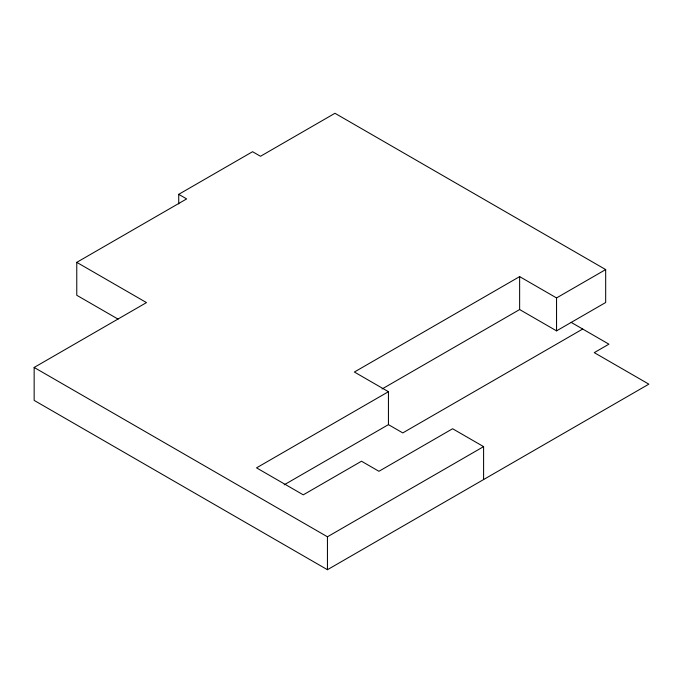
<?xml version="1.0" encoding="UTF-8"?>
<svg xmlns="http://www.w3.org/2000/svg" width="683" height="683" viewBox="0 0 683 683"><rect width="100%" height="100%" fill="white"/><g stroke="black" fill="none" stroke-linecap="round" stroke-linejoin="round"><path stroke-width="1.02" d="M178.733 203.893L178.733 194.331L252.573 151.703L260.496 156.279L334.96 113.284L605.676 269.572L605.676 302.509L556.551 330.862L519.635 309.553L382.07 388.977M118.057 319.115L76.769 295.278L76.769 262.349L186.655 198.907L178.733 194.331M571.21 322.402L608.92 344.172L594.261 352.641L648.85 384.153L327.439 569.716L34.15 400.392L34.15 367.454L146.486 302.595L76.769 262.349M605.676 269.572L556.551 297.933L519.635 276.615L354.375 372.03L388.439 391.701L388.439 424.63L284.205 484.81M388.439 391.701L256.535 467.855L303.278 494.842L361.503 461.221L378.937 471.287L452.616 428.745L483.59 446.631L483.59 479.568M582.701 329.035L402.782 432.911L388.439 424.63M34.15 367.454L327.439 536.787L483.59 446.631M556.551 297.933L556.551 330.862M519.635 276.615L519.635 309.553M327.439 536.787L327.439 569.716"/></g></svg>
